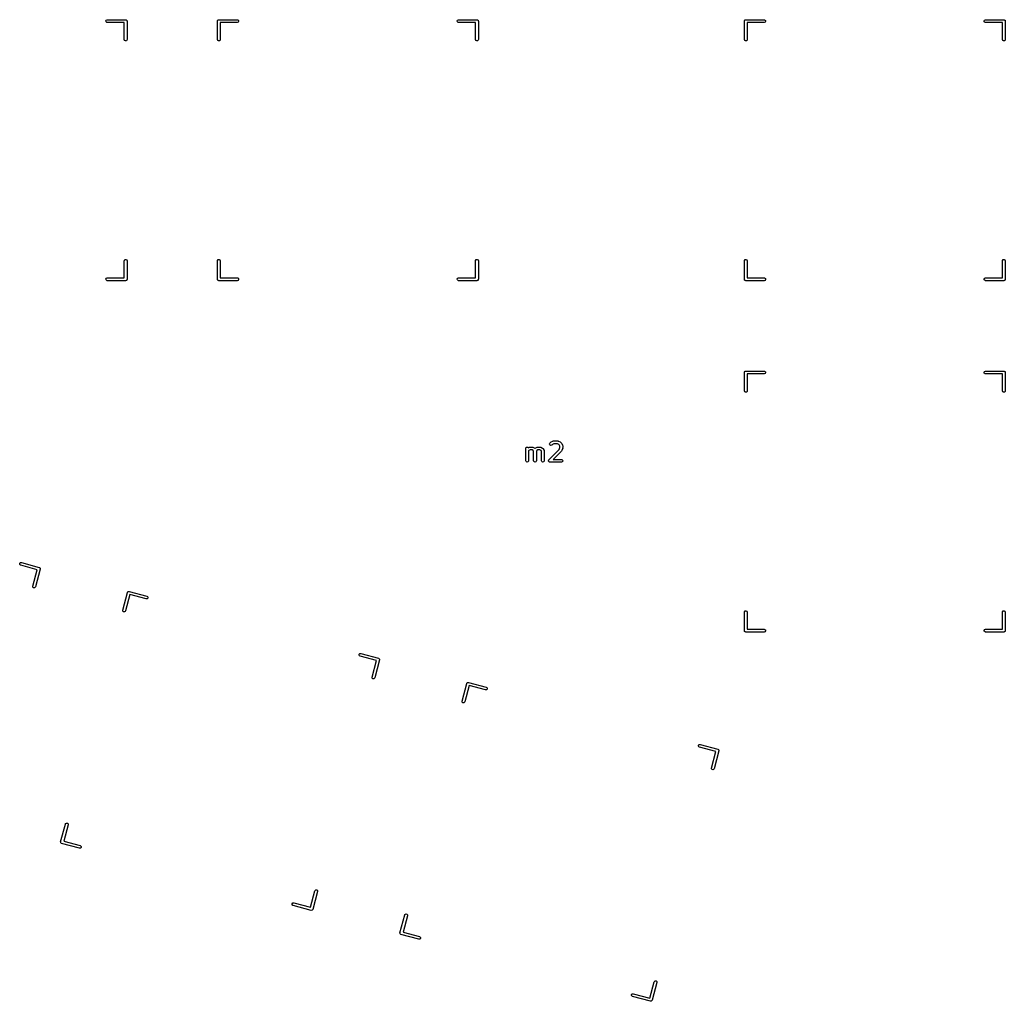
# Model space of a CAD drawing. Extents: x 32 to 256, y -138 to -27.
# Drawn here: x 145.3 to 198.8, y -137.8 to -84.6 of the extents above; entities that cross this region are included whole.
import ezdxf

# ---------------------------------------------------------------- set-up
doc = ezdxf.new("R2010")
doc.units = 0
doc.layers.add('BLACK', color=7, linetype='CONTINUOUS')

msp = doc.modelspace()

# ---------------------------------------------------------------- linework, layer by layer
at = {"layer": 'BLACK', "linetype": 'CONTINUOUS'}
for p, q in [((149.989, -84.662), (150.014, -84.6175)), ((149.998, -84.7125), (149.989, -84.662)), ((150.037, -84.7455), (149.998, -84.7125)), ((150.014, -84.6175), (150.062, -84.6)), ((150.062, -84.75), (150.037, -84.7455)), ((150.062, -84.6), (151.062, -84.6)), ((150.987, -84.75), (150.062, -84.75)), ((150.987, -85.675), (150.987, -84.75)), ((151.062, -84.6), (151.072, -84.6017)), ((151.072, -84.6017), (151.076, -84.6011)), ((151.076, -84.6011), (151.078, -84.6028)), ((151.078, -84.6028), (151.088, -84.6045)), ((151.088, -84.6045), (151.103, -84.617)), ((151.103, -84.617), (151.12, -84.6268)), ((151.12, -84.6268), (151.122, -84.6331)), ((151.122, -84.6331), (151.127, -84.6375)), ((151.127, -84.6375), (151.131, -84.6567)), ((151.131, -84.6567), (151.137, -84.675)), ((151.137, -84.675), (151.137, -85.675)), ((156.037, -84.675), (156.039, -84.6653)), ((156.037, -85.675), (156.037, -84.675)), ((156.039, -84.662), (156.04, -84.6591)), ((156.039, -84.6653), (156.039, -84.662)), ((156.04, -84.6591), (156.042, -84.6493)), ((156.042, -84.6493), (156.055, -84.6344)), ((156.055, -84.6344), (156.064, -84.6175)), ((156.064, -84.6175), (156.071, -84.6152)), ((156.071, -84.6152), (156.075, -84.61)), ((156.075, -84.61), (156.094, -84.6067)), ((156.094, -84.6067), (156.112, -84.6)), ((156.112, -84.6), (157.112, -84.6)), ((157.112, -84.75), (156.188, -84.75)), ((156.188, -84.75), (156.188, -85.675)), ((157.112, -84.6), (157.138, -84.6045)), ((157.161, -84.7325), (157.112, -84.75)), ((157.138, -84.6045), (157.177, -84.6375)), ((157.186, -84.688), (157.161, -84.7325)), ((157.177, -84.6375), (157.186, -84.688)), ((169.039, -84.662), (169.064, -84.6175)), ((169.048, -84.7125), (169.039, -84.662)), ((169.087, -84.7455), (169.048, -84.7125)), ((169.064, -84.6175), (169.112, -84.6)), ((169.112, -84.75), (169.087, -84.7455)), ((169.112, -84.6), (170.112, -84.6)), ((170.037, -84.75), (169.112, -84.75)), ((170.037, -85.675), (170.037, -84.75)), ((170.112, -84.6), (170.122, -84.6017)), ((170.122, -84.6017), (170.126, -84.6011)), ((170.126, -84.6011), (170.128, -84.6028)), ((170.128, -84.6028), (170.138, -84.6045)), ((170.138, -84.6045), (170.153, -84.617)), ((170.153, -84.617), (170.17, -84.6268)), ((170.17, -84.6268), (170.172, -84.6331)), ((170.172, -84.6331), (170.177, -84.6375)), ((170.177, -84.6375), (170.181, -84.6567)), ((170.181, -84.6567), (170.188, -84.675)), ((170.188, -84.675), (170.188, -85.675)), ((184.612, -84.675), (184.614, -84.6653)), ((184.612, -85.675), (184.612, -84.675)), ((184.614, -84.662), (184.615, -84.6591)), ((184.614, -84.6653), (184.614, -84.662)), ((184.615, -84.6591), (184.617, -84.6493)), ((184.617, -84.6493), (184.63, -84.6344)), ((184.63, -84.6344), (184.639, -84.6175)), ((184.639, -84.6175), (184.646, -84.6152)), ((184.646, -84.6152), (184.65, -84.61)), ((184.65, -84.61), (184.669, -84.6067)), ((184.669, -84.6067), (184.688, -84.6)), ((184.688, -84.6), (185.688, -84.6)), ((185.688, -84.75), (184.762, -84.75)), ((184.762, -84.75), (184.762, -85.675)), ((185.688, -84.6), (185.713, -84.6045)), ((185.736, -84.7325), (185.688, -84.75)), ((185.713, -84.6045), (185.752, -84.6375)), ((185.761, -84.688), (185.736, -84.7325)), ((185.752, -84.6375), (185.761, -84.688)), ((197.614, -84.662), (197.639, -84.6175)), ((197.623, -84.7125), (197.614, -84.662)), ((197.662, -84.7455), (197.623, -84.7125)), ((197.639, -84.6175), (197.688, -84.6)), ((197.688, -84.75), (197.662, -84.7455)), ((197.688, -84.6), (198.688, -84.6)), ((198.612, -84.75), (197.688, -84.75)), ((198.612, -85.675), (198.612, -84.75)), ((198.688, -84.6), (198.697, -84.6017)), ((198.697, -84.6017), (198.701, -84.6011)), ((198.701, -84.6011), (198.703, -84.6028)), ((198.703, -84.6028), (198.713, -84.6045)), ((198.713, -84.6045), (198.728, -84.617)), ((198.728, -84.617), (198.745, -84.6268)), ((198.745, -84.6268), (198.747, -84.6331)), ((198.747, -84.6331), (198.752, -84.6375)), ((198.752, -84.6375), (198.756, -84.6567)), ((198.756, -84.6567), (198.762, -84.675)), ((198.762, -84.675), (198.762, -85.675)), ((151.005, -85.7232), (150.987, -85.675)), ((151.049, -85.7489), (151.005, -85.7232)), ((151.1, -85.74), (151.049, -85.7489)), ((151.133, -85.7007), (151.1, -85.74)), ((151.137, -85.675), (151.133, -85.7007)), ((156.055, -85.7232), (156.037, -85.675)), ((156.099, -85.7489), (156.055, -85.7232)), ((156.15, -85.74), (156.099, -85.7489)), ((156.183, -85.7007), (156.15, -85.74)), ((156.188, -85.675), (156.183, -85.7007)), ((170.055, -85.7232), (170.037, -85.675)), ((170.099, -85.7489), (170.055, -85.7232)), ((170.15, -85.74), (170.099, -85.7489)), ((170.183, -85.7007), (170.15, -85.74)), ((170.188, -85.675), (170.183, -85.7007)), ((184.63, -85.7232), (184.612, -85.675)), ((184.674, -85.7489), (184.63, -85.7232)), ((184.725, -85.74), (184.674, -85.7489)), ((184.758, -85.7007), (184.725, -85.74)), ((184.762, -85.675), (184.758, -85.7007)), ((198.63, -85.7232), (198.612, -85.675)), ((198.674, -85.7489), (198.63, -85.7232)), ((198.725, -85.74), (198.674, -85.7489)), ((198.758, -85.7007), (198.725, -85.74)), ((198.762, -85.675), (198.758, -85.7007)), ((150.987, -97.675), (150.992, -97.6493)), ((150.987, -98.6), (150.987, -97.675)), ((150.992, -97.6493), (151.025, -97.61)), ((151.025, -97.61), (151.076, -97.6011)), ((151.076, -97.6011), (151.12, -97.6268)), ((151.12, -97.6268), (151.137, -97.675)), ((151.137, -97.675), (151.137, -98.675)), ((156.037, -97.675), (156.042, -97.6493)), ((156.037, -98.675), (156.037, -97.675)), ((156.042, -97.6493), (156.075, -97.61)), ((156.075, -97.61), (156.126, -97.6011)), ((156.126, -97.6011), (156.17, -97.6268)), ((156.17, -97.6268), (156.188, -97.675)), ((156.188, -97.675), (156.188, -98.6)), ((170.037, -97.675), (170.042, -97.6493)), ((170.037, -98.6), (170.037, -97.675)), ((170.042, -97.6493), (170.075, -97.61)), ((170.075, -97.61), (170.126, -97.6011)), ((170.126, -97.6011), (170.17, -97.6268)), ((170.17, -97.6268), (170.188, -97.675)), ((170.188, -97.675), (170.188, -98.675)), ((184.612, -97.675), (184.617, -97.6493)), ((184.612, -98.675), (184.612, -97.675)), ((184.617, -97.6493), (184.65, -97.61)), ((184.65, -97.61), (184.701, -97.6011)), ((184.701, -97.6011), (184.745, -97.6268)), ((184.745, -97.6268), (184.762, -97.675)), ((184.762, -97.675), (184.762, -98.6)), ((198.612, -97.675), (198.617, -97.6493)), ((198.612, -98.6), (198.612, -97.675)), ((198.617, -97.6493), (198.65, -97.61)), ((198.65, -97.61), (198.701, -97.6011)), ((198.701, -97.6011), (198.745, -97.6268)), ((198.745, -97.6268), (198.762, -97.675)), ((198.762, -97.675), (198.762, -98.675)), ((149.989, -98.662), (150.014, -98.6175)), ((149.998, -98.7125), (149.989, -98.662)), ((150.037, -98.7455), (149.998, -98.7125)), ((150.014, -98.6175), (150.062, -98.6)), ((150.062, -98.75), (150.037, -98.7455)), ((150.062, -98.6), (150.987, -98.6)), ((151.062, -98.75), (150.062, -98.75)), ((151.081, -98.7433), (151.062, -98.75)), ((151.1, -98.74), (151.081, -98.7433)), ((151.104, -98.7348), (151.1, -98.74)), ((151.111, -98.7325), (151.104, -98.7348)), ((151.12, -98.7156), (151.111, -98.7325)), ((151.133, -98.7007), (151.12, -98.7156)), ((151.135, -98.6909), (151.133, -98.7007)), ((151.136, -98.688), (151.135, -98.6909)), ((151.137, -98.675), (151.136, -98.6847)), ((151.136, -98.6847), (151.136, -98.688)), ((156.044, -98.6933), (156.037, -98.675)), ((156.048, -98.7125), (156.044, -98.6933)), ((156.053, -98.7168), (156.048, -98.7125)), ((156.055, -98.7232), (156.053, -98.7168)), ((156.072, -98.733), (156.055, -98.7232)), ((156.087, -98.7455), (156.072, -98.733)), ((156.097, -98.7472), (156.087, -98.7455)), ((156.099, -98.7489), (156.097, -98.7472)), ((156.103, -98.7483), (156.099, -98.7489)), ((156.112, -98.75), (156.103, -98.7483)), ((157.112, -98.75), (156.112, -98.75)), ((156.188, -98.6), (157.112, -98.6)), ((157.112, -98.6), (157.138, -98.6045)), ((157.161, -98.7325), (157.112, -98.75)), ((157.138, -98.6045), (157.177, -98.6375)), ((157.186, -98.688), (157.161, -98.7325)), ((157.177, -98.6375), (157.186, -98.688)), ((169.039, -98.662), (169.064, -98.6175)), ((169.048, -98.7125), (169.039, -98.662)), ((169.087, -98.7455), (169.048, -98.7125)), ((169.064, -98.6175), (169.112, -98.6)), ((169.112, -98.75), (169.087, -98.7455)), ((169.112, -98.6), (170.037, -98.6)), ((170.112, -98.75), (169.112, -98.75)), ((170.131, -98.7433), (170.112, -98.75)), ((170.15, -98.74), (170.131, -98.7433)), ((170.154, -98.7348), (170.15, -98.74)), ((170.161, -98.7325), (170.154, -98.7348)), ((170.17, -98.7156), (170.161, -98.7325)), ((170.183, -98.7007), (170.17, -98.7156)), ((170.185, -98.6909), (170.183, -98.7007)), ((170.186, -98.688), (170.185, -98.6909)), ((170.188, -98.675), (170.186, -98.6847)), ((170.186, -98.6847), (170.186, -98.688)), ((184.619, -98.6933), (184.612, -98.675)), ((184.623, -98.7125), (184.619, -98.6933)), ((184.628, -98.7168), (184.623, -98.7125)), ((184.63, -98.7232), (184.628, -98.7168)), ((184.647, -98.733), (184.63, -98.7232)), ((184.662, -98.7455), (184.647, -98.733)), ((184.672, -98.7472), (184.662, -98.7455)), ((184.674, -98.7489), (184.672, -98.7472)), ((184.678, -98.7483), (184.674, -98.7489)), ((184.688, -98.75), (184.678, -98.7483)), ((185.688, -98.75), (184.688, -98.75)), ((184.762, -98.6), (185.688, -98.6)), ((185.688, -98.6), (185.713, -98.6045)), ((185.736, -98.7325), (185.688, -98.75)), ((185.713, -98.6045), (185.752, -98.6375)), ((185.761, -98.688), (185.736, -98.7325)), ((185.752, -98.6375), (185.761, -98.688)), ((197.614, -98.662), (197.639, -98.6175)), ((197.623, -98.7125), (197.614, -98.662)), ((197.662, -98.7455), (197.623, -98.7125)), ((197.639, -98.6175), (197.688, -98.6)), ((197.688, -98.75), (197.662, -98.7455)), ((197.688, -98.6), (198.612, -98.6)), ((198.688, -98.75), (197.688, -98.75)), ((198.706, -98.7433), (198.688, -98.75)), ((198.725, -98.74), (198.706, -98.7433)), ((198.729, -98.7348), (198.725, -98.74)), ((198.736, -98.7325), (198.729, -98.7348)), ((198.745, -98.7156), (198.736, -98.7325)), ((198.758, -98.7007), (198.745, -98.7156)), ((198.76, -98.6909), (198.758, -98.7007)), ((198.761, -98.688), (198.76, -98.6909)), ((198.762, -98.675), (198.761, -98.6847)), ((198.761, -98.6847), (198.761, -98.688)), ((184.63, -103.684), (184.639, -103.668)), ((184.639, -103.668), (184.646, -103.665)), ((184.646, -103.665), (184.65, -103.66)), ((184.65, -103.66), (184.669, -103.657)), ((184.669, -103.657), (184.688, -103.65)), ((184.688, -103.65), (185.688, -103.65)), ((185.688, -103.65), (185.713, -103.655)), ((185.713, -103.655), (185.752, -103.688)), ((197.614, -103.712), (197.639, -103.668)), ((197.639, -103.668), (197.688, -103.65)), ((197.688, -103.65), (198.688, -103.65)), ((198.688, -103.65), (198.697, -103.652)), ((198.697, -103.652), (198.701, -103.651)), ((198.701, -103.651), (198.703, -103.653)), ((198.703, -103.653), (198.713, -103.655)), ((198.713, -103.655), (198.728, -103.667)), ((198.728, -103.667), (198.745, -103.677)), ((198.745, -103.677), (198.747, -103.683)), ((198.747, -103.683), (198.752, -103.688)), ((184.612, -103.725), (184.614, -103.715)), ((184.612, -104.725), (184.612, -103.725)), ((184.614, -103.712), (184.615, -103.709)), ((184.614, -103.715), (184.614, -103.712)), ((184.615, -103.709), (184.617, -103.699)), ((184.617, -103.699), (184.63, -103.684)), ((185.688, -103.8), (184.762, -103.8)), ((184.762, -103.8), (184.762, -104.725)), ((185.736, -103.782), (185.688, -103.8)), ((185.761, -103.738), (185.736, -103.782)), ((185.752, -103.688), (185.761, -103.738)), ((197.623, -103.762), (197.614, -103.712)), ((197.662, -103.795), (197.623, -103.762)), ((197.688, -103.8), (197.662, -103.795)), ((198.612, -103.8), (197.688, -103.8)), ((198.612, -104.725), (198.612, -103.8)), ((198.752, -103.688), (198.756, -103.707)), ((198.756, -103.707), (198.762, -103.725)), ((198.762, -103.725), (198.762, -104.725)), ((184.63, -104.773), (184.612, -104.725)), ((184.758, -104.751), (184.725, -104.79)), ((184.762, -104.725), (184.758, -104.751)), ((198.63, -104.773), (198.612, -104.725)), ((198.758, -104.751), (198.725, -104.79)), ((198.762, -104.725), (198.758, -104.751)), ((184.674, -104.799), (184.63, -104.773)), ((184.725, -104.79), (184.674, -104.799)), ((198.674, -104.799), (198.63, -104.773)), ((198.725, -104.79), (198.674, -104.799)), ((172.756, -107.848), (172.761, -107.822)), ((172.756, -108.515), (172.756, -107.848)), ((172.761, -107.822), (172.794, -107.783)), ((172.794, -107.783), (172.844, -107.774)), ((172.844, -107.774), (172.889, -107.8)), ((172.889, -107.8), (172.891, -107.806)), ((172.891, -107.806), (172.941, -107.781)), ((172.923, -107.957), (172.906, -107.974)), ((172.992, -107.923), (172.923, -107.957)), ((172.941, -107.781), (172.966, -107.773)), ((172.966, -107.773), (172.97, -107.774)), ((172.97, -107.774), (172.974, -107.773)), ((172.974, -107.773), (173.117, -107.773)), ((173.099, -107.923), (172.992, -107.923)), ((173.156, -107.951), (173.099, -107.923)), ((173.117, -107.773), (173.143, -107.777)), ((173.143, -107.777), (173.146, -107.78)), ((173.146, -107.78), (173.15, -107.781)), ((173.15, -107.781), (173.246, -107.828)), ((173.185, -108.009), (173.156, -107.951)), ((173.246, -107.828), (173.26, -107.839)), ((173.26, -107.839), (173.266, -107.837)), ((173.266, -107.837), (173.274, -107.828)), ((173.274, -107.828), (173.369, -107.781)), ((173.363, -107.951), (173.335, -108.009)), ((173.42, -107.923), (173.363, -107.951)), ((173.369, -107.781), (173.394, -107.773)), ((173.394, -107.773), (173.398, -107.774)), ((173.398, -107.774), (173.403, -107.773)), ((173.403, -107.773), (173.546, -107.773)), ((173.528, -107.923), (173.42, -107.923)), ((173.585, -107.951), (173.528, -107.923)), ((173.546, -107.773), (173.571, -107.777)), ((173.571, -107.777), (173.575, -107.78)), ((173.575, -107.78), (173.579, -107.781)), ((173.579, -107.781), (173.674, -107.828)), ((173.613, -108.009), (173.585, -107.951)), ((173.674, -107.828), (173.695, -107.844)), ((173.695, -107.844), (173.7, -107.854)), ((173.7, -107.854), (173.708, -107.862)), ((173.708, -107.862), (173.755, -107.957)), ((173.755, -107.957), (173.763, -107.982)), ((174.016, -108.462), (174.575, -107.903)), ((174.042, -107.603), (174.064, -107.557)), ((174.056, -107.653), (174.042, -107.603)), ((174.098, -107.682), (174.056, -107.653)), ((174.064, -107.557), (174.112, -107.509)), ((174.149, -107.678), (174.098, -107.682)), ((174.112, -107.509), (174.13, -107.496)), ((174.13, -107.496), (174.131, -107.495)), ((174.131, -107.495), (174.226, -107.448)), ((174.17, -107.663), (174.149, -107.678)), ((174.209, -107.624), (174.17, -107.663)), ((174.278, -107.59), (174.209, -107.624)), ((174.226, -107.448), (174.251, -107.44)), ((174.251, -107.44), (174.256, -107.441)), ((174.256, -107.441), (174.26, -107.44)), ((174.26, -107.44), (174.498, -107.44)), ((174.48, -107.59), (174.278, -107.59)), ((174.549, -107.624), (174.48, -107.59)), ((174.498, -107.44), (174.524, -107.444)), ((174.524, -107.444), (174.527, -107.447)), ((174.527, -107.447), (174.531, -107.448)), ((174.531, -107.448), (174.627, -107.495)), ((174.579, -107.654), (174.549, -107.624)), ((174.575, -107.903), (174.613, -107.788)), ((174.613, -107.723), (174.579, -107.654)), ((174.613, -107.788), (174.613, -107.723)), ((174.627, -107.495), (174.645, -107.509)), ((174.645, -107.509), (174.646, -107.509)), ((174.646, -107.509), (174.694, -107.557)), ((174.694, -107.557), (174.707, -107.575)), ((174.707, -107.575), (174.708, -107.576)), ((174.708, -107.576), (174.755, -107.672)), ((174.76, -107.824), (174.712, -107.967)), ((174.755, -107.672), (174.763, -107.697)), ((174.763, -107.8), (174.759, -107.822)), ((174.759, -107.822), (174.76, -107.824)), ((174.763, -107.697), (174.762, -107.701)), ((174.762, -107.701), (174.763, -107.705)), ((174.763, -107.705), (174.763, -107.8)), ((172.906, -107.974), (172.906, -108.515)), ((173.185, -108.515), (173.185, -108.009)), ((173.335, -108.009), (173.335, -108.515)), ((173.613, -108.515), (173.613, -108.009)), ((173.763, -107.982), (173.762, -107.987)), ((173.762, -107.987), (173.763, -107.991)), ((173.763, -107.991), (173.763, -108.515)), ((173.995, -108.502), (174.007, -108.482)), ((174.007, -108.482), (174.016, -108.462)), ((174.694, -107.996), (174.25, -108.44)), ((174.25, -108.44), (174.688, -108.44)), ((174.688, -108.44), (174.714, -108.444)), ((174.696, -107.992), (174.694, -107.996)), ((174.7, -107.99), (174.696, -107.992)), ((174.712, -107.967), (174.7, -107.99)), ((174.714, -108.444), (174.753, -108.477)), ((174.753, -108.477), (174.762, -108.528)), ((172.774, -108.563), (172.756, -108.515)), ((172.818, -108.588), (172.774, -108.563)), ((172.869, -108.58), (172.818, -108.588)), ((172.902, -108.54), (172.869, -108.58)), ((172.906, -108.515), (172.902, -108.54)), ((173.202, -108.563), (173.185, -108.515)), ((173.247, -108.588), (173.202, -108.563)), ((173.297, -108.58), (173.247, -108.588)), ((173.33, -108.54), (173.297, -108.58)), ((173.335, -108.515), (173.33, -108.54)), ((173.631, -108.563), (173.613, -108.515)), ((173.675, -108.588), (173.631, -108.563)), ((173.726, -108.58), (173.675, -108.588)), ((173.759, -108.54), (173.726, -108.58)), ((173.763, -108.515), (173.759, -108.54)), ((173.996, -108.505), (173.995, -108.502)), ((173.995, -108.508), (173.996, -108.505)), ((174, -108.53), (173.995, -108.508)), ((174.004, -108.552), (174, -108.53)), ((174.007, -108.554), (174.004, -108.552)), ((174.008, -108.558), (174.007, -108.554)), ((174.026, -108.571), (174.008, -108.558)), ((174.044, -108.585), (174.026, -108.571)), ((174.048, -108.586), (174.044, -108.585)), ((174.05, -108.587), (174.048, -108.586)), ((174.053, -108.587), (174.05, -108.587)), ((174.069, -108.59), (174.053, -108.587)), ((174.688, -108.59), (174.069, -108.59)), ((174.737, -108.572), (174.688, -108.59)), ((174.762, -108.528), (174.737, -108.572)), ((145.317, -114.127), (145.321, -114.076)), ((145.346, -114.169), (145.317, -114.127)), ((145.321, -114.076), (145.358, -114.04)), ((145.37, -114.18), (145.346, -114.169)), ((145.358, -114.04), (145.409, -114.035)), ((146.263, -114.42), (145.37, -114.18)), ((145.409, -114.035), (146.375, -114.294)), ((146.375, -114.294), (146.384, -114.298)), ((146.384, -114.298), (146.387, -114.299)), ((146.387, -114.299), (146.389, -114.301)), ((146.389, -114.301), (146.398, -114.305)), ((146.398, -114.305), (146.409, -114.321)), ((146.409, -114.321), (146.423, -114.335)), ((146.423, -114.335), (146.424, -114.342)), ((146.424, -114.342), (146.428, -114.347)), ((146.428, -114.347), (146.426, -114.367)), ((146.426, -114.367), (146.428, -114.386)), ((146.024, -115.313), (146.263, -114.42)), ((146.428, -114.386), (146.169, -115.352)), ((146.028, -115.364), (146.024, -115.313)), ((146.065, -115.401), (146.028, -115.364)), ((146.116, -115.405), (146.065, -115.401)), ((146.158, -115.376), (146.116, -115.405)), ((146.169, -115.352), (146.158, -115.376)), ((150.902, -116.62), (151.161, -115.654)), ((151.286, -115.766), (151.047, -116.659)), ((151.161, -115.654), (151.165, -115.645)), ((151.165, -115.642), (151.168, -115.64)), ((151.165, -115.645), (151.165, -115.642)), ((151.168, -115.64), (151.172, -115.631)), ((151.172, -115.631), (151.188, -115.619)), ((151.188, -115.619), (151.202, -115.606)), ((151.202, -115.606), (151.208, -115.605)), ((151.208, -115.605), (151.214, -115.601)), ((151.214, -115.601), (151.233, -115.603)), ((151.233, -115.603), (151.253, -115.601)), ((151.253, -115.601), (152.219, -115.86)), ((152.18, -116.005), (151.286, -115.766)), ((152.219, -115.86), (152.242, -115.871)), ((152.267, -115.964), (152.231, -116)), ((152.242, -115.871), (152.272, -115.913)), ((152.272, -115.913), (152.267, -115.964)), ((152.231, -116), (152.18, -116.005)), ((150.906, -116.671), (150.902, -116.62)), ((150.943, -116.708), (150.906, -116.671)), ((150.994, -116.712), (150.943, -116.708)), ((151.036, -116.683), (150.994, -116.712)), ((151.047, -116.659), (151.036, -116.683)), ((184.612, -116.725), (184.617, -116.699)), ((184.612, -117.725), (184.612, -116.725)), ((184.617, -116.699), (184.65, -116.66)), ((184.65, -116.66), (184.701, -116.651)), ((184.701, -116.651), (184.745, -116.677)), ((184.745, -116.677), (184.762, -116.725)), ((184.762, -116.725), (184.762, -117.65)), ((198.612, -116.725), (198.617, -116.699)), ((198.612, -117.65), (198.612, -116.725)), ((198.617, -116.699), (198.65, -116.66)), ((198.65, -116.66), (198.701, -116.651)), ((198.701, -116.651), (198.745, -116.677)), ((198.745, -116.677), (198.762, -116.725)), ((198.762, -116.725), (198.762, -117.725)), ((184.619, -117.743), (184.612, -117.725)), ((184.623, -117.762), (184.619, -117.743)), ((184.628, -117.767), (184.623, -117.762)), ((184.63, -117.773), (184.628, -117.767)), ((184.647, -117.783), (184.63, -117.773)), ((184.662, -117.795), (184.647, -117.783)), ((184.672, -117.797), (184.662, -117.795)), ((184.674, -117.799), (184.672, -117.797)), ((184.678, -117.798), (184.674, -117.799)), ((184.688, -117.8), (184.678, -117.798)), ((185.688, -117.8), (184.688, -117.8)), ((184.762, -117.65), (185.688, -117.65)), ((185.688, -117.65), (185.713, -117.655)), ((185.736, -117.782), (185.688, -117.8)), ((185.713, -117.655), (185.752, -117.688)), ((185.761, -117.738), (185.736, -117.782)), ((185.752, -117.688), (185.761, -117.738)), ((197.614, -117.712), (197.639, -117.668)), ((197.623, -117.762), (197.614, -117.712)), ((197.662, -117.795), (197.623, -117.762)), ((197.639, -117.668), (197.688, -117.65)), ((197.688, -117.8), (197.662, -117.795)), ((197.688, -117.65), (198.612, -117.65)), ((198.688, -117.8), (197.688, -117.8)), ((198.706, -117.793), (198.688, -117.8)), ((198.725, -117.79), (198.706, -117.793)), ((198.729, -117.785), (198.725, -117.79)), ((198.736, -117.782), (198.729, -117.785)), ((198.745, -117.766), (198.736, -117.782)), ((198.758, -117.751), (198.745, -117.766)), ((198.76, -117.741), (198.758, -117.751)), ((198.761, -117.738), (198.76, -117.741)), ((198.762, -117.725), (198.761, -117.735)), ((198.761, -117.735), (198.761, -117.738)), ((163.718, -119.058), (163.722, -119.007)), ((163.747, -119.1), (163.718, -119.058)), ((163.722, -119.007), (163.759, -118.97)), ((163.771, -119.111), (163.747, -119.1)), ((163.759, -118.97), (163.81, -118.966)), ((164.664, -119.35), (163.771, -119.111)), ((163.81, -118.966), (164.776, -119.225)), ((164.425, -120.244), (164.664, -119.35)), ((164.829, -119.317), (164.57, -120.282)), ((164.776, -119.225), (164.785, -119.229)), ((164.785, -119.229), (164.788, -119.229)), ((164.788, -119.229), (164.79, -119.232)), ((164.79, -119.232), (164.799, -119.236)), ((164.799, -119.236), (164.81, -119.252)), ((164.81, -119.252), (164.824, -119.265)), ((164.824, -119.265), (164.825, -119.272)), ((164.825, -119.272), (164.829, -119.278)), ((164.829, -119.278), (164.827, -119.297)), ((164.827, -119.297), (164.829, -119.317)), ((164.429, -120.295), (164.425, -120.244)), ((164.466, -120.331), (164.429, -120.295)), ((164.517, -120.336), (164.466, -120.331)), ((164.559, -120.306), (164.517, -120.336)), ((164.57, -120.282), (164.559, -120.306)), ((169.303, -121.551), (169.562, -120.585)), ((169.687, -120.696), (169.448, -121.59)), ((169.562, -120.585), (169.566, -120.576)), ((169.566, -120.572), (169.568, -120.57)), ((169.566, -120.576), (169.566, -120.572)), ((169.568, -120.57), (169.573, -120.561)), ((169.573, -120.561), (169.589, -120.55)), ((169.589, -120.55), (169.602, -120.536)), ((169.602, -120.536), (169.609, -120.536)), ((169.609, -120.536), (169.615, -120.532)), ((169.615, -120.532), (169.634, -120.533)), ((169.634, -120.533), (169.654, -120.532)), ((169.654, -120.532), (170.619, -120.791)), ((170.581, -120.935), (169.687, -120.696)), ((170.632, -120.931), (170.581, -120.935)), ((170.619, -120.791), (170.643, -120.802)), ((170.668, -120.895), (170.632, -120.931)), ((170.643, -120.802), (170.672, -120.844)), ((170.672, -120.844), (170.668, -120.895)), ((169.307, -121.602), (169.303, -121.551)), ((169.344, -121.638), (169.307, -121.602)), ((169.395, -121.643), (169.344, -121.638)), ((169.437, -121.613), (169.395, -121.643)), ((169.448, -121.59), (169.437, -121.613)), ((182.119, -123.988), (182.123, -123.937)), ((182.148, -124.03), (182.119, -123.988)), ((182.123, -123.937), (182.159, -123.901)), ((182.159, -123.901), (182.211, -123.896)), ((182.211, -123.896), (183.176, -124.155)), ((182.172, -124.041), (182.148, -124.03)), ((183.065, -124.281), (182.172, -124.041)), ((182.826, -125.174), (183.065, -124.281)), ((183.23, -124.247), (182.971, -125.213)), ((183.176, -124.155), (183.185, -124.159)), ((183.185, -124.159), (183.189, -124.16)), ((183.189, -124.16), (183.191, -124.162)), ((183.191, -124.162), (183.2, -124.166)), ((183.2, -124.166), (183.211, -124.182)), ((183.211, -124.182), (183.225, -124.196)), ((183.225, -124.196), (183.226, -124.203)), ((183.226, -124.203), (183.23, -124.208)), ((183.23, -124.208), (183.228, -124.228)), ((183.228, -124.228), (183.23, -124.247)), ((182.83, -125.225), (182.826, -125.174)), ((182.867, -125.262), (182.83, -125.225)), ((182.918, -125.266), (182.867, -125.262)), ((182.96, -125.237), (182.918, -125.266)), ((182.971, -125.213), (182.96, -125.237)), ((147.537, -129.177), (147.796, -128.211)), ((147.941, -128.25), (147.702, -129.144)), ((147.796, -128.211), (147.807, -128.188)), ((147.807, -128.188), (147.849, -128.158)), ((147.849, -128.158), (147.9, -128.163)), ((147.9, -128.163), (147.937, -128.199)), ((147.937, -128.199), (147.941, -128.25)), ((147.539, -129.197), (147.537, -129.177)), ((147.537, -129.216), (147.539, -129.197)), ((147.541, -129.222), (147.537, -129.216)), ((147.542, -129.228), (147.541, -129.222)), ((147.556, -129.242), (147.542, -129.228)), ((147.567, -129.258), (147.556, -129.242)), ((147.576, -129.262), (147.567, -129.258)), ((147.578, -129.265), (147.576, -129.262)), ((147.581, -129.265), (147.578, -129.265)), ((147.59, -129.269), (147.581, -129.265)), ((148.556, -129.528), (147.59, -129.269)), ((147.702, -129.144), (148.595, -129.383)), ((148.607, -129.523), (148.556, -129.528)), ((148.595, -129.383), (148.619, -129.394)), ((148.644, -129.487), (148.607, -129.523)), ((148.619, -129.394), (148.648, -129.436)), ((148.648, -129.436), (148.644, -129.487)), ((161.08, -132.728), (161.319, -131.835)), ((161.464, -131.874), (161.205, -132.84)), ((161.319, -131.835), (161.33, -131.811)), ((161.33, -131.811), (161.372, -131.782)), ((161.372, -131.782), (161.423, -131.786)), ((161.423, -131.786), (161.46, -131.822)), ((161.46, -131.822), (161.464, -131.874)), ((160.094, -132.581), (160.099, -132.53)), ((160.099, -132.53), (160.135, -132.493)), ((160.135, -132.493), (160.186, -132.489)), ((160.186, -132.489), (161.08, -132.728)), ((160.124, -132.623), (160.094, -132.581)), ((160.147, -132.634), (160.124, -132.623)), ((161.113, -132.893), (160.147, -132.634)), ((161.133, -132.891), (161.113, -132.893)), ((161.152, -132.893), (161.133, -132.891)), ((161.158, -132.889), (161.152, -132.893)), ((161.164, -132.888), (161.158, -132.889)), ((161.178, -132.874), (161.164, -132.888)), ((161.194, -132.863), (161.178, -132.874)), ((161.198, -132.854), (161.194, -132.863)), ((161.201, -132.852), (161.198, -132.854)), ((161.205, -132.84), (161.201, -132.848)), ((161.201, -132.848), (161.201, -132.852)), ((165.938, -134.108), (166.197, -133.142)), ((166.342, -133.181), (166.102, -134.074)), ((166.197, -133.142), (166.208, -133.118)), ((166.208, -133.118), (166.25, -133.089)), ((166.25, -133.089), (166.301, -133.093)), ((166.301, -133.093), (166.337, -133.13)), ((166.337, -133.13), (166.342, -133.181)), ((165.94, -134.127), (165.938, -134.108)), ((165.938, -134.147), (165.94, -134.127)), ((166.102, -134.074), (166.996, -134.314)), ((165.942, -134.152), (165.938, -134.147)), ((165.943, -134.159), (165.942, -134.152)), ((165.956, -134.173), (165.943, -134.159)), ((165.968, -134.189), (165.956, -134.173)), ((165.977, -134.193), (165.968, -134.189)), ((165.979, -134.195), (165.977, -134.193)), ((165.982, -134.195), (165.979, -134.195)), ((165.991, -134.2), (165.982, -134.195)), ((166.957, -134.458), (165.991, -134.2)), ((167.008, -134.454), (166.957, -134.458)), ((166.996, -134.314), (167.02, -134.325)), ((167.045, -134.418), (167.008, -134.454)), ((167.02, -134.325), (167.049, -134.367)), ((167.049, -134.367), (167.045, -134.418)), ((179.481, -137.659), (179.72, -136.765)), ((179.865, -136.804), (179.606, -137.77)), ((179.72, -136.765), (179.731, -136.742)), ((179.731, -136.742), (179.773, -136.712)), ((179.773, -136.712), (179.824, -136.717)), ((179.824, -136.717), (179.86, -136.753)), ((179.86, -136.753), (179.865, -136.804)), ((178.495, -137.511), (178.5, -137.46)), ((178.525, -137.553), (178.495, -137.511)), ((178.5, -137.46), (178.536, -137.424)), ((178.548, -137.564), (178.525, -137.553)), ((178.536, -137.424), (178.587, -137.419)), ((179.514, -137.823), (178.548, -137.564)), ((178.587, -137.419), (179.481, -137.659)), ((179.534, -137.821), (179.514, -137.823)), ((179.553, -137.823), (179.534, -137.821)), ((179.559, -137.819), (179.553, -137.823)), ((179.565, -137.819), (179.559, -137.819)), ((179.579, -137.805), (179.565, -137.819)), ((179.595, -137.794), (179.579, -137.805)), ((179.599, -137.785), (179.595, -137.794)), ((179.602, -137.782), (179.599, -137.785)), ((179.606, -137.77), (179.602, -137.779)), ((179.602, -137.779), (179.602, -137.782))]:
    msp.add_line(p, q, dxfattribs=at)

doc.saveas('drawing.dxf')
